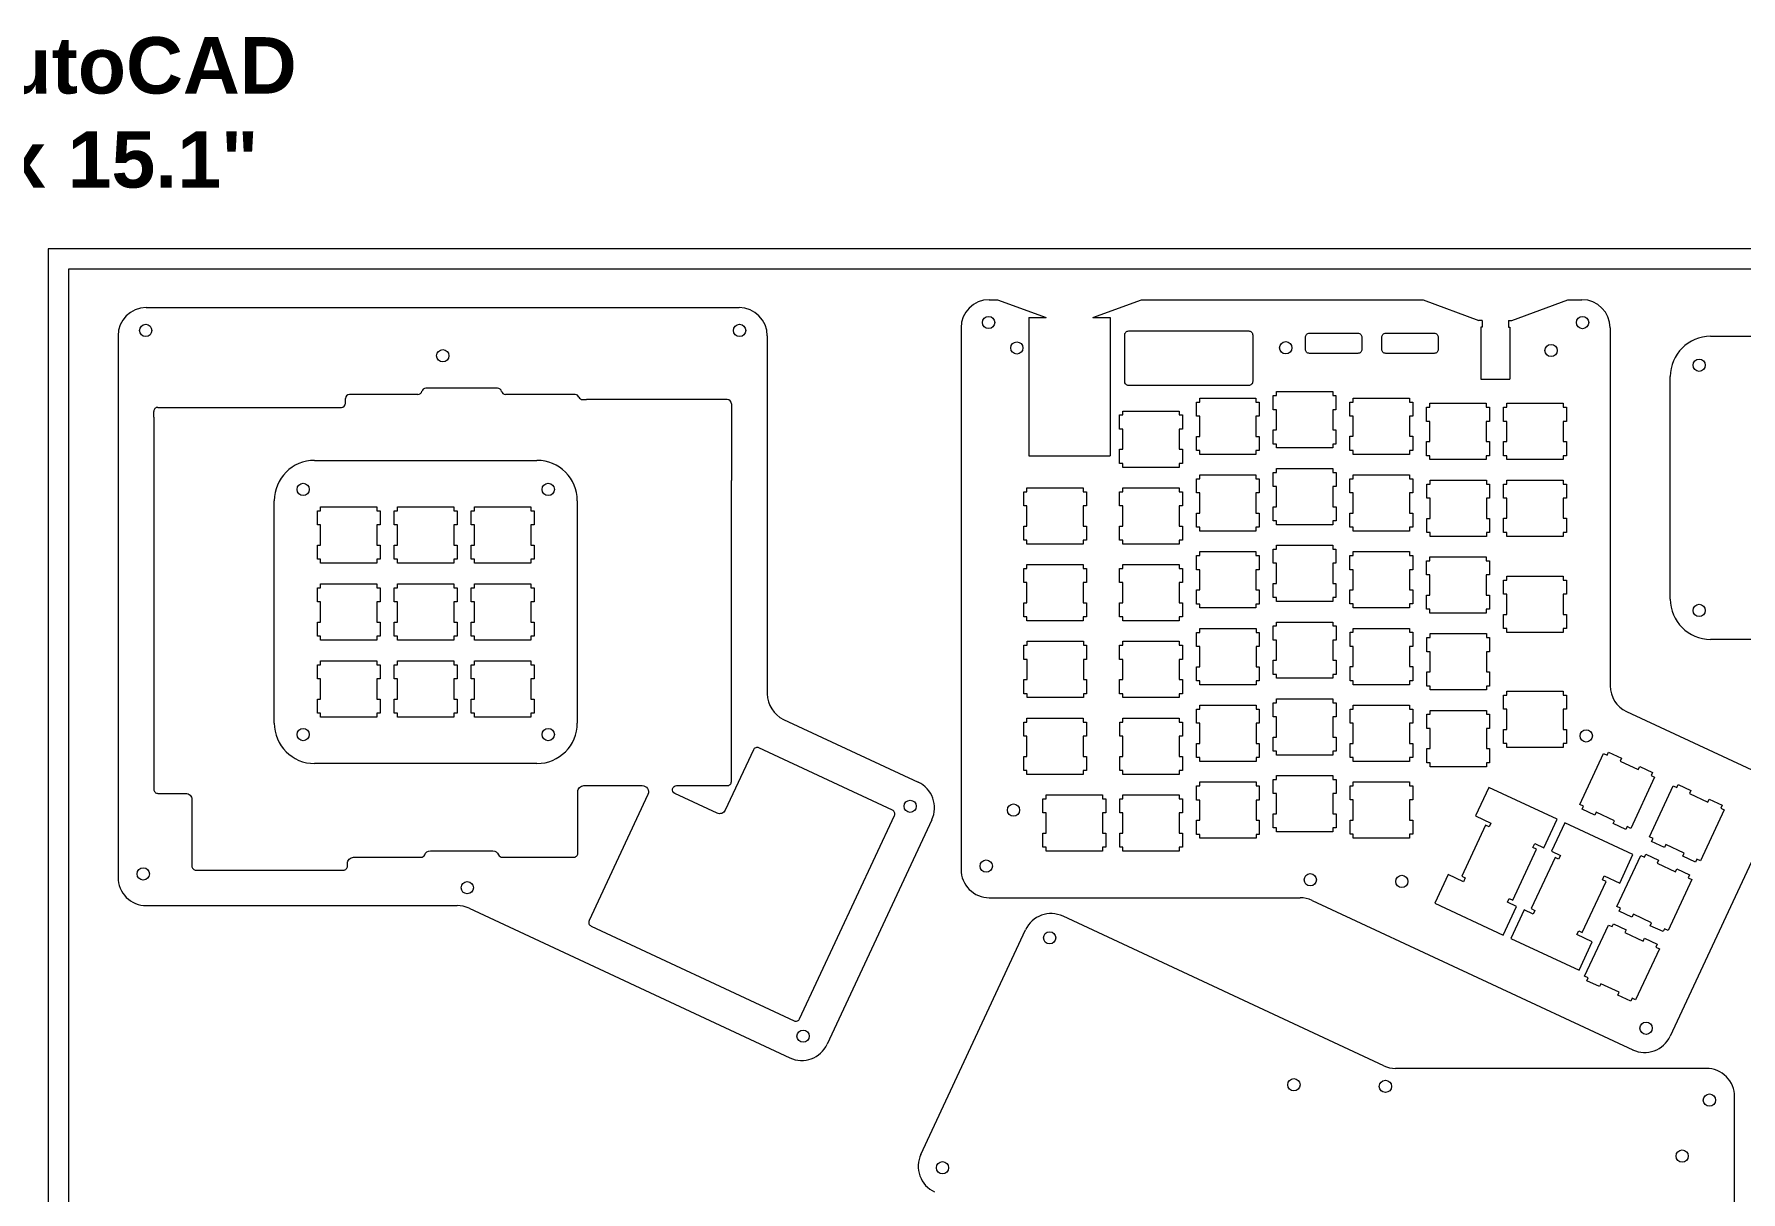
# Model space of a CAD drawing. Header units: millimetres. Extents: x -285 to 1112, y -5 to 442.
# Drawn here: x -8.5 to 415, y 155.1 to 442.3 of the extents above; entities that cross this region are included whole.
import ezdxf

# ---------------------------------------------------------------- set-up
doc = ezdxf.new("R2010")
doc.units = ezdxf.units.MM
doc.header["$MEASUREMENT"] = 0
doc.layers.get('0').update_dxf_attribs({"lineweight": 0, "true_color": 0xf6921e})
doc.layers.add('Cutting lines', color=5, linetype='Continuous', lineweight=0)
doc.layers.add('Examples - DELETE before uploading', color=7, linetype='Continuous', lineweight=0, true_color=0xf6921e)
doc.styles.get("Standard").update_dxf_attribs({"font": 'arial.ttf'})

msp = doc.modelspace()

# ---------------------------------------------------------------- linework, layer by layer
at = {"lineweight": 0}
for points in [[(-5, -5), (795, -5), (795, 389), (-5, 389)], [(0, 0), (790, 0), (790, 384), (0, 384)]]:
    msp.add_lwpolyline(points, close=True, dxfattribs=at)
at = {"layer": 'Cutting lines', "lineweight": 0}
for p, q in [((19.3, 374.44), (21.36, 374.44)), ((21.36, 374.44), (57.06, 374.44)), ((57.06, 374.44), (126.94, 374.44)), ((126.94, 374.44), (162.85, 374.44)), ((162.85, 374.44), (166.39, 374.44)), ((228.47, 376.4), (230.52, 376.4)), ((230.52, 376.4), (242.57, 371.97)), ((254.19, 371.97), (266.23, 376.4)), ((266.23, 376.4), (336.1, 376.4)), ((336.1, 376.4), (349.98, 371.29)), ((358.13, 371.29), (372.01, 376.4)), ((372.01, 376.4), (375.55, 376.4)), ((221.47, 369.4), (221.47, 235.07)), ((238.29, 371.97), (238.29, 337.67)), ((238.29, 371.97), (242.57, 371.97)), ((254.19, 371.97), (258.47, 371.97)), ((258.47, 371.97), (258.47, 337.67)), ((350.78, 371.29), (349.98, 371.29)), ((350.78, 369.59), (350.48, 369.59)), ((350.48, 369.59), (350.48, 356.69)), ((350.78, 371.29), (350.78, 369.59)), ((357.33, 371.29), (357.33, 369.59)), ((357.33, 371.29), (358.13, 371.29)), ((357.33, 369.59), (357.63, 369.59)), ((357.63, 369.59), (357.63, 356.69)), ((382.55, 369.4), (382.55, 280.62)), ((12.3, 367.44), (12.3, 233.11)), ((173.39, 367.44), (173.39, 278.65)), ((407.45, 367.34), (462.63, 367.34)), ((350.48, 356.69), (357.63, 356.69)), ((397.45, 302.16), (397.45, 357.34)), ((68.73, 350.71), (68.73, 351.89)), ((82.72, 352.89), (69.73, 352.89)), ((86.71, 352.89), (82.72, 352.89)), ((105.47, 354.47), (88.67, 354.47)), ((106.49, 354.47), (105.47, 354.47)), ((125.03, 352.89), (108.45, 352.89)), ((125.73, 352.89), (125.03, 352.89)), ((125.47, 352.89), (125.47, 352.89)), ((127.59, 351.62), (128.51, 351.62)), ((163.47, 351.62), (128.51, 351.62)), ((163.47, 351.62), (163.48, 351.62)), ((21.17, 347.31), (21.17, 348.71)), ((21.17, 347.31), (21.19, 329.67)), ((22.17, 349.71), (29.12, 349.71)), ((29.12, 349.71), (49.3, 349.71)), ((49.3, 349.71), (67.73, 349.71)), ((164.48, 350.62), (164.48, 349.77)), ((164.48, 349.77), (164.49, 331.56)), ((61.06, 336.54), (116.24, 336.54)), ((238.29, 337.67), (258.47, 337.67)), ((51.06, 271.36), (51.06, 326.54)), ((126.24, 326.54), (126.24, 271.36)), ((462.63, 292.16), (407.45, 292.16)), ((177.43, 272.31), (210.84, 256.73)), ((386.6, 274.27), (420.01, 258.69)), ((116.24, 261.36), (61.06, 261.36)), ((214.23, 247.43), (188.27, 191.75)), ((423.39, 249.39), (397.43, 193.71)), ((19.3, 226.11), (96.44, 226.11)), ((99.4, 225.46), (178.96, 188.36)), ((228.47, 228.07), (305.6, 228.07)), ((308.56, 227.42), (388.13, 190.32)), ((326.34, 186.38), (246.78, 223.48)), ((211.51, 164.41), (237.47, 220.09)), ((406.43, 185.73), (329.3, 185.73)), ((413.43, 44.4), (413.43, 178.73))]:
    msp.add_line(p, q, dxfattribs=at)
for points in [[(263.08, 368.65), (292.85, 368.65, -0.414214), (293.85, 367.65), (293.85, 356.13, -0.414214), (292.85, 355.13), (263.08, 355.13, -0.414214), (262.08, 356.13), (262.08, 367.65, -0.414214)], [(307.93, 368.09), (319.93, 368.09, -0.414214), (320.93, 367.09), (320.93, 364.09, -0.414214), (319.93, 363.09), (307.93, 363.09, -0.414214), (306.93, 364.09), (306.93, 367.09, -0.414214)], [(326.87, 368.09), (338.87, 368.09, -0.414214), (339.87, 367.09), (339.87, 364.09, -0.414214), (338.87, 363.09), (326.87, 363.09, -0.414214), (325.87, 364.09), (325.87, 367.09, -0.414214)]]:
    msp.add_lwpolyline(points, format="xyb", close=True, dxfattribs=at)
at = {"layer": 'Cutting lines'}
for points in [[(294.66, 352), (294.66, 351.02), (295.47, 351.02), (295.47, 347.52), (294.66, 347.52), (294.66, 342.51), (295.47, 342.51), (295.47, 339.01), (294.66, 339.01), (294.66, 338.03), (280.69, 338.03), (280.69, 339.01), (279.88, 339.01), (279.88, 342.51), (280.69, 342.51), (280.69, 347.52), (279.88, 347.52), (279.88, 351.02), (280.69, 351.02), (280.69, 352)], [(313.7, 353.6), (313.7, 352.62), (314.51, 352.62), (314.51, 349.12), (313.7, 349.12), (313.7, 344.11), (314.51, 344.11), (314.51, 340.61), (313.7, 340.61), (313.7, 339.63), (299.73, 339.63), (299.73, 340.61), (298.92, 340.61), (298.92, 344.11), (299.73, 344.11), (299.73, 349.12), (298.92, 349.12), (298.92, 352.62), (299.73, 352.62), (299.73, 353.6)], [(332.74, 352.01), (332.74, 351.03), (333.55, 351.03), (333.55, 347.53), (332.74, 347.53), (332.74, 342.52), (333.55, 342.52), (333.55, 339.02), (332.74, 339.02), (332.74, 338.04), (318.77, 338.04), (318.77, 339.02), (317.96, 339.02), (317.96, 342.52), (318.77, 342.52), (318.77, 347.53), (317.96, 347.53), (317.96, 351.03), (318.77, 351.03), (318.77, 352.01)], [(275.61, 348.79), (275.61, 347.81), (276.42, 347.81), (276.42, 344.31), (275.61, 344.31), (275.61, 339.3), (276.42, 339.3), (276.42, 335.8), (275.61, 335.8), (275.61, 334.82), (261.64, 334.82), (261.64, 335.8), (260.83, 335.8), (260.83, 339.3), (261.64, 339.3), (261.64, 344.31), (260.83, 344.31), (260.83, 347.81), (261.64, 347.81), (261.64, 348.79)], [(351.78, 350.71), (351.78, 349.73), (352.59, 349.73), (352.59, 346.23), (351.78, 346.23), (351.78, 341.22), (352.59, 341.22), (352.59, 337.72), (351.78, 337.72), (351.78, 336.74), (337.81, 336.74), (337.81, 337.72), (337, 337.72), (337, 341.22), (337.81, 341.22), (337.81, 346.23), (337, 346.23), (337, 349.73), (337.81, 349.73), (337.81, 350.71)], [(370.87, 350.71), (370.87, 349.73), (371.68, 349.73), (371.68, 346.23), (370.87, 346.23), (370.87, 341.22), (371.68, 341.22), (371.68, 337.72), (370.87, 337.72), (370.87, 336.74), (356.9, 336.74), (356.9, 337.72), (356.09, 337.72), (356.09, 341.22), (356.9, 341.22), (356.9, 346.23), (356.09, 346.23), (356.09, 349.73), (356.9, 349.73), (356.9, 350.71)], [(294.66, 332.95), (294.66, 331.97), (295.47, 331.97), (295.47, 328.47), (294.66, 328.47), (294.66, 323.46), (295.47, 323.46), (295.47, 319.96), (294.66, 319.96), (294.66, 318.98), (280.69, 318.98), (280.69, 319.96), (279.88, 319.96), (279.88, 323.46), (280.69, 323.46), (280.69, 328.47), (279.88, 328.47), (279.88, 331.97), (280.69, 331.97), (280.69, 332.95)], [(313.7, 334.55), (313.7, 333.57), (314.52, 333.57), (314.52, 330.07), (313.7, 330.07), (313.7, 325.06), (314.52, 325.06), (314.52, 321.56), (313.7, 321.56), (313.7, 320.58), (299.73, 320.58), (299.73, 321.56), (298.92, 321.56), (298.92, 325.06), (299.73, 325.06), (299.73, 330.07), (298.92, 330.07), (298.92, 333.57), (299.73, 333.57), (299.73, 334.55)], [(332.75, 332.96), (332.75, 331.98), (333.56, 331.98), (333.56, 328.48), (332.75, 328.48), (332.75, 323.47), (333.56, 323.47), (333.56, 319.97), (332.75, 319.97), (332.75, 318.99), (318.78, 318.99), (318.78, 319.97), (317.96, 319.97), (317.96, 323.47), (318.78, 323.47), (318.78, 328.48), (317.96, 328.48), (317.96, 331.98), (318.78, 331.98), (318.78, 332.96)], [(351.82, 331.66), (351.82, 330.68), (352.63, 330.68), (352.63, 327.18), (351.82, 327.18), (351.82, 322.17), (352.63, 322.17), (352.63, 318.67), (351.82, 318.67), (351.82, 317.69), (337.85, 317.69), (337.85, 318.67), (337.04, 318.67), (337.04, 322.17), (337.85, 322.17), (337.85, 327.18), (337.04, 327.18), (337.04, 330.68), (337.85, 330.68), (337.85, 331.66)], [(370.87, 331.67), (370.87, 330.69), (371.68, 330.69), (371.68, 327.19), (370.87, 327.19), (370.87, 322.18), (371.68, 322.18), (371.68, 318.68), (370.87, 318.68), (370.87, 317.7), (356.9, 317.7), (356.9, 318.68), (356.09, 318.68), (356.09, 322.18), (356.9, 322.18), (356.9, 327.19), (356.09, 327.19), (356.09, 330.69), (356.9, 330.69), (356.9, 331.67)], [(251.8, 329.76), (251.8, 328.78), (252.62, 328.78), (252.62, 325.28), (251.8, 325.28), (251.8, 320.27), (252.62, 320.27), (252.62, 316.77), (251.8, 316.77), (251.8, 315.79), (237.83, 315.79), (237.83, 316.77), (237.02, 316.77), (237.02, 320.27), (237.83, 320.27), (237.83, 325.28), (237.02, 325.28), (237.02, 328.78), (237.83, 328.78), (237.83, 329.76)], [(275.61, 329.76), (275.61, 328.78), (276.42, 328.78), (276.42, 325.28), (275.61, 325.28), (275.61, 320.27), (276.42, 320.27), (276.42, 316.77), (275.61, 316.77), (275.61, 315.79), (261.64, 315.79), (261.64, 316.77), (260.83, 316.77), (260.83, 320.27), (261.64, 320.27), (261.64, 325.28), (260.83, 325.28), (260.83, 328.78), (261.64, 328.78), (261.64, 329.76)], [(76.55, 325.03), (76.55, 324.05), (77.36, 324.05), (77.36, 320.55), (76.55, 320.55), (76.55, 315.54), (77.36, 315.54), (77.36, 312.04), (76.55, 312.04), (76.55, 311.06), (62.58, 311.06), (62.58, 312.04), (61.76, 312.04), (61.76, 315.54), (62.58, 315.54), (62.58, 320.55), (61.76, 320.55), (61.76, 324.05), (62.58, 324.05), (62.58, 325.03)], [(95.64, 325.03), (95.64, 324.05), (96.45, 324.05), (96.45, 320.55), (95.64, 320.55), (95.64, 315.54), (96.45, 315.54), (96.45, 312.04), (95.64, 312.04), (95.64, 311.06), (81.67, 311.06), (81.67, 312.04), (80.85, 312.04), (80.85, 315.54), (81.67, 315.54), (81.67, 320.55), (80.85, 320.55), (80.85, 324.05), (81.67, 324.05), (81.67, 325.03)], [(114.73, 325.03), (114.73, 324.05), (115.54, 324.05), (115.54, 320.55), (114.73, 320.55), (114.73, 315.54), (115.54, 315.54), (115.54, 312.04), (114.73, 312.04), (114.73, 311.06), (100.76, 311.06), (100.76, 312.04), (99.94, 312.04), (99.94, 315.54), (100.76, 315.54), (100.76, 320.55), (99.94, 320.55), (99.94, 324.05), (100.76, 324.05), (100.76, 325.03)], [(294.66, 313.91), (294.66, 312.92), (295.47, 312.92), (295.47, 309.42), (294.66, 309.42), (294.66, 304.42), (295.47, 304.42), (295.47, 300.92), (294.66, 300.92), (294.66, 299.94), (280.69, 299.94), (280.69, 300.92), (279.87, 300.92), (279.87, 304.42), (280.69, 304.42), (280.69, 309.42), (279.87, 309.42), (279.87, 312.92), (280.69, 312.92), (280.69, 313.91)], [(313.7, 315.51), (313.7, 314.53), (314.51, 314.53), (314.51, 311.03), (313.7, 311.03), (313.7, 306.02), (314.51, 306.02), (314.51, 302.52), (313.7, 302.52), (313.7, 301.54), (299.73, 301.54), (299.73, 302.52), (298.92, 302.52), (298.92, 306.02), (299.73, 306.02), (299.73, 311.03), (298.92, 311.03), (298.92, 314.53), (299.73, 314.53), (299.73, 315.51)], [(332.75, 313.92), (332.75, 312.94), (333.56, 312.94), (333.56, 309.44), (332.75, 309.44), (332.75, 304.43), (333.56, 304.43), (333.56, 300.93), (332.75, 300.93), (332.75, 299.95), (318.78, 299.95), (318.78, 300.93), (317.96, 300.93), (317.96, 304.43), (318.78, 304.43), (318.78, 309.44), (317.96, 309.44), (317.96, 312.94), (318.78, 312.94), (318.78, 313.92)], [(251.81, 310.71), (251.81, 309.73), (252.62, 309.73), (252.62, 306.23), (251.81, 306.23), (251.81, 301.22), (252.62, 301.22), (252.62, 297.72), (251.81, 297.72), (251.81, 296.74), (237.84, 296.74), (237.84, 297.72), (237.02, 297.72), (237.02, 301.22), (237.84, 301.22), (237.84, 306.23), (237.02, 306.23), (237.02, 309.73), (237.84, 309.73), (237.84, 310.71)], [(275.61, 310.7), (275.61, 309.72), (276.42, 309.72), (276.42, 306.22), (275.61, 306.22), (275.61, 301.22), (276.42, 301.22), (276.42, 297.72), (275.61, 297.72), (275.61, 296.73), (261.64, 296.73), (261.64, 297.72), (260.82, 297.72), (260.82, 301.22), (261.64, 301.22), (261.64, 306.22), (260.82, 306.22), (260.82, 309.72), (261.64, 309.72), (261.64, 310.7)], [(351.78, 312.61), (351.78, 311.63), (352.59, 311.63), (352.59, 308.13), (351.78, 308.13), (351.78, 303.12), (352.59, 303.12), (352.59, 299.62), (351.78, 299.62), (351.78, 298.64), (337.81, 298.64), (337.81, 299.62), (337, 299.62), (337, 303.12), (337.81, 303.12), (337.81, 308.13), (337, 308.13), (337, 311.63), (337.81, 311.63), (337.81, 312.61)], [(76.55, 305.94), (76.55, 304.96), (77.36, 304.96), (77.36, 301.46), (76.55, 301.46), (76.55, 296.45), (77.36, 296.45), (77.36, 292.95), (76.55, 292.95), (76.55, 291.97), (62.58, 291.97), (62.58, 292.95), (61.76, 292.95), (61.76, 296.45), (62.58, 296.45), (62.58, 301.46), (61.76, 301.46), (61.76, 304.96), (62.58, 304.96), (62.58, 305.94)], [(95.64, 305.94), (95.64, 304.96), (96.45, 304.96), (96.45, 301.46), (95.64, 301.46), (95.64, 296.45), (96.45, 296.45), (96.45, 292.95), (95.64, 292.95), (95.64, 291.97), (81.67, 291.97), (81.67, 292.95), (80.85, 292.95), (80.85, 296.45), (81.67, 296.45), (81.67, 301.46), (80.85, 301.46), (80.85, 304.96), (81.67, 304.96), (81.67, 305.94)], [(114.73, 305.94), (114.73, 304.96), (115.54, 304.96), (115.54, 301.46), (114.73, 301.46), (114.73, 296.45), (115.54, 296.45), (115.54, 292.95), (114.73, 292.95), (114.73, 291.97), (100.76, 291.97), (100.76, 292.95), (99.94, 292.95), (99.94, 296.45), (100.76, 296.45), (100.76, 301.46), (99.94, 301.46), (99.94, 304.96), (100.76, 304.96), (100.76, 305.94)], [(370.87, 307.85), (370.87, 306.87), (371.68, 306.87), (371.68, 303.37), (370.87, 303.37), (370.87, 298.36), (371.68, 298.36), (371.68, 294.86), (370.87, 294.86), (370.87, 293.88), (356.9, 293.88), (356.9, 294.86), (356.09, 294.86), (356.09, 298.36), (356.9, 298.36), (356.9, 303.37), (356.09, 303.37), (356.09, 306.87), (356.9, 306.87), (356.9, 307.85)], [(313.72, 296.46), (313.72, 295.48), (314.53, 295.48), (314.53, 291.98), (313.72, 291.98), (313.72, 286.97), (314.53, 286.97), (314.53, 283.47), (313.72, 283.47), (313.72, 282.49), (299.75, 282.49), (299.75, 283.47), (298.94, 283.47), (298.94, 286.97), (299.75, 286.97), (299.75, 291.98), (298.94, 291.98), (298.94, 295.48), (299.75, 295.48), (299.75, 296.46)], [(294.67, 294.86), (294.67, 293.88), (295.48, 293.88), (295.48, 290.38), (294.67, 290.38), (294.67, 285.37), (295.48, 285.37), (295.48, 281.87), (294.67, 281.87), (294.67, 280.89), (280.7, 280.89), (280.7, 281.87), (279.89, 281.87), (279.89, 285.37), (280.7, 285.37), (280.7, 290.38), (279.89, 290.38), (279.89, 293.88), (280.7, 293.88), (280.7, 294.86)], [(332.77, 294.88), (332.77, 293.9), (333.58, 293.9), (333.58, 290.4), (332.77, 290.4), (332.77, 285.39), (333.58, 285.39), (333.58, 281.89), (332.77, 281.89), (332.77, 280.91), (318.8, 280.91), (318.8, 281.89), (317.99, 281.89), (317.99, 285.39), (318.8, 285.39), (318.8, 290.4), (317.99, 290.4), (317.99, 293.9), (318.8, 293.9), (318.8, 294.88)], [(351.82, 293.57), (351.82, 292.59), (352.63, 292.59), (352.63, 289.09), (351.82, 289.09), (351.82, 284.08), (352.63, 284.08), (352.63, 280.58), (351.82, 280.58), (351.82, 279.6), (337.85, 279.6), (337.85, 280.58), (337.04, 280.58), (337.04, 284.08), (337.85, 284.08), (337.85, 289.09), (337.04, 289.09), (337.04, 292.59), (337.85, 292.59), (337.85, 293.57)], [(251.82, 291.67), (251.82, 290.69), (252.63, 290.69), (252.63, 287.19), (251.82, 287.19), (251.82, 282.18), (252.63, 282.18), (252.63, 278.68), (251.82, 278.68), (251.82, 277.7), (237.85, 277.7), (237.85, 278.68), (237.03, 278.68), (237.03, 282.18), (237.85, 282.18), (237.85, 287.19), (237.03, 287.19), (237.03, 290.69), (237.85, 290.69), (237.85, 291.67)], [(275.61, 291.67), (275.61, 290.69), (276.43, 290.69), (276.43, 287.19), (275.61, 287.19), (275.61, 282.18), (276.43, 282.18), (276.43, 278.68), (275.61, 278.68), (275.61, 277.7), (261.64, 277.7), (261.64, 278.68), (260.83, 278.68), (260.83, 282.18), (261.64, 282.18), (261.64, 287.19), (260.83, 287.19), (260.83, 290.69), (261.64, 290.69), (261.64, 291.67)], [(76.55, 286.85), (76.55, 285.87), (77.36, 285.87), (77.36, 282.37), (76.55, 282.37), (76.55, 277.36), (77.36, 277.36), (77.36, 273.86), (76.55, 273.86), (76.55, 272.88), (62.58, 272.88), (62.58, 273.86), (61.76, 273.86), (61.76, 277.36), (62.58, 277.36), (62.58, 282.37), (61.76, 282.37), (61.76, 285.87), (62.58, 285.87), (62.58, 286.85)], [(95.64, 286.85), (95.64, 285.87), (96.45, 285.87), (96.45, 282.37), (95.64, 282.37), (95.64, 277.36), (96.45, 277.36), (96.45, 273.86), (95.64, 273.86), (95.64, 272.88), (81.67, 272.88), (81.67, 273.86), (80.85, 273.86), (80.85, 277.36), (81.67, 277.36), (81.67, 282.37), (80.85, 282.37), (80.85, 285.87), (81.67, 285.87), (81.67, 286.85)], [(114.73, 286.85), (114.73, 285.87), (115.54, 285.87), (115.54, 282.37), (114.73, 282.37), (114.73, 277.36), (115.54, 277.36), (115.54, 273.86), (114.73, 273.86), (114.73, 272.88), (100.76, 272.88), (100.76, 273.86), (99.94, 273.86), (99.94, 277.36), (100.76, 277.36), (100.76, 282.37), (99.94, 282.37), (99.94, 285.87), (100.76, 285.87), (100.76, 286.85)], [(294.67, 275.81), (294.67, 274.83), (295.48, 274.83), (295.48, 271.33), (294.67, 271.33), (294.67, 266.32), (295.48, 266.32), (295.48, 262.82), (294.67, 262.82), (294.67, 261.84), (280.7, 261.84), (280.7, 262.82), (279.89, 262.82), (279.89, 266.32), (280.7, 266.32), (280.7, 271.33), (279.89, 271.33), (279.89, 274.83), (280.7, 274.83), (280.7, 275.81)], [(313.72, 277.42), (313.72, 276.44), (314.53, 276.44), (314.53, 272.94), (313.72, 272.94), (313.72, 267.93), (314.53, 267.93), (314.53, 264.43), (313.72, 264.43), (313.72, 263.45), (299.75, 263.45), (299.75, 264.43), (298.94, 264.43), (298.94, 267.93), (299.75, 267.93), (299.75, 272.94), (298.94, 272.94), (298.94, 276.44), (299.75, 276.44), (299.75, 277.42)], [(332.77, 275.84), (332.77, 274.86), (333.58, 274.86), (333.58, 271.36), (332.77, 271.36), (332.77, 266.35), (333.58, 266.35), (333.58, 262.85), (332.77, 262.85), (332.77, 261.87), (318.8, 261.87), (318.8, 262.85), (317.99, 262.85), (317.99, 266.35), (318.8, 266.35), (318.8, 271.36), (317.99, 271.36), (317.99, 274.86), (318.8, 274.86), (318.8, 275.84)], [(370.87, 279.3), (370.87, 278.32), (371.68, 278.32), (371.68, 274.82), (370.87, 274.82), (370.87, 269.81), (371.68, 269.81), (371.68, 266.31), (370.87, 266.31), (370.87, 265.33), (356.9, 265.33), (356.9, 266.31), (356.09, 266.31), (356.09, 269.81), (356.9, 269.81), (356.9, 274.82), (356.09, 274.82), (356.09, 278.32), (356.9, 278.32), (356.9, 279.3)], [(251.81, 272.63), (251.81, 271.65), (252.62, 271.65), (252.62, 268.15), (251.81, 268.15), (251.81, 263.14), (252.62, 263.14), (252.62, 259.64), (251.81, 259.64), (251.81, 258.66), (237.84, 258.66), (237.84, 259.64), (237.03, 259.64), (237.03, 263.14), (237.84, 263.14), (237.84, 268.15), (237.03, 268.15), (237.03, 271.65), (237.84, 271.65), (237.84, 272.63)], [(275.62, 272.63), (275.62, 271.65), (276.43, 271.65), (276.43, 268.15), (275.62, 268.15), (275.62, 263.14), (276.43, 263.14), (276.43, 259.64), (275.62, 259.64), (275.62, 258.66), (261.65, 258.66), (261.65, 259.64), (260.84, 259.64), (260.84, 263.14), (261.65, 263.14), (261.65, 268.15), (260.84, 268.15), (260.84, 271.65), (261.65, 271.65), (261.65, 272.63)], [(351.82, 274.54), (351.82, 273.56), (352.63, 273.56), (352.63, 270.06), (351.82, 270.06), (351.82, 265.05), (352.63, 265.05), (352.63, 261.55), (351.82, 261.55), (351.82, 260.57), (337.85, 260.57), (337.85, 261.55), (337.04, 261.55), (337.04, 265.05), (337.85, 265.05), (337.85, 270.06), (337.04, 270.06), (337.04, 273.56), (337.85, 273.56), (337.85, 274.54)], [(380.92, 263.85), (381.81, 263.43), (382.15, 264.17), (385.33, 262.69), (384.98, 261.96), (389.52, 259.84), (389.87, 260.58), (393.04, 259.1), (392.7, 258.36), (393.58, 257.95), (387.68, 245.28), (386.79, 245.7), (386.45, 244.96), (383.27, 246.44), (383.62, 247.18), (379.08, 249.29), (378.74, 248.56), (375.56, 250.04), (375.91, 250.77), (375.02, 251.19)], [(313.72, 258.38), (313.72, 257.4), (314.53, 257.4), (314.53, 253.9), (313.72, 253.9), (313.72, 248.89), (314.53, 248.89), (314.53, 245.39), (313.72, 245.39), (313.72, 244.41), (299.75, 244.41), (299.75, 245.39), (298.94, 245.39), (298.94, 248.89), (299.75, 248.89), (299.75, 253.9), (298.94, 253.9), (298.94, 257.4), (299.75, 257.4), (299.75, 258.38)], [(294.67, 256.78), (294.67, 255.8), (295.48, 255.8), (295.48, 252.3), (294.67, 252.3), (294.67, 247.29), (295.48, 247.29), (295.48, 243.79), (294.67, 243.79), (294.67, 242.81), (280.7, 242.81), (280.7, 243.79), (279.89, 243.79), (279.89, 247.29), (280.7, 247.29), (280.7, 252.3), (279.89, 252.3), (279.89, 255.8), (280.7, 255.8), (280.7, 256.78)], [(332.77, 256.8), (332.77, 255.82), (333.58, 255.82), (333.58, 252.32), (332.77, 252.32), (332.77, 247.31), (333.58, 247.31), (333.58, 243.81), (332.77, 243.81), (332.77, 242.83), (318.8, 242.83), (318.8, 243.81), (317.99, 243.81), (317.99, 247.31), (318.8, 247.31), (318.8, 252.32), (317.99, 252.32), (317.99, 255.82), (318.8, 255.82), (318.8, 256.8)], [(398.18, 255.8), (399.07, 255.38), (399.41, 256.12), (402.59, 254.64), (402.24, 253.91), (406.78, 251.79), (407.13, 252.53), (410.3, 251.05), (409.96, 250.31), (410.84, 249.9), (404.94, 237.23), (404.05, 237.65), (403.71, 236.91), (400.53, 238.39), (400.88, 239.13), (396.34, 241.24), (396, 240.51), (392.82, 241.99), (393.17, 242.72), (392.28, 243.14)], [(256.57, 253.58), (256.57, 252.6), (257.38, 252.6), (257.38, 249.1), (256.57, 249.1), (256.57, 244.09), (257.38, 244.09), (257.38, 240.59), (256.57, 240.59), (256.57, 239.61), (242.6, 239.61), (242.6, 240.59), (241.79, 240.59), (241.79, 244.09), (242.6, 244.09), (242.6, 249.1), (241.79, 249.1), (241.79, 252.6), (242.6, 252.6), (242.6, 253.58)], [(275.62, 253.58), (275.62, 252.6), (276.43, 252.6), (276.43, 249.1), (275.62, 249.1), (275.62, 244.09), (276.43, 244.09), (276.43, 240.59), (275.62, 240.59), (275.62, 239.61), (261.65, 239.61), (261.65, 240.59), (260.84, 240.59), (260.84, 244.09), (261.65, 244.09), (261.65, 249.1), (260.84, 249.1), (260.84, 252.6), (261.65, 252.6), (261.65, 253.58)], [(390.13, 238.53), (391.02, 238.12), (391.36, 238.85), (394.54, 237.38), (394.19, 236.64), (398.73, 234.52), (399.08, 235.26), (402.25, 233.78), (401.9, 233.04), (402.79, 232.63), (396.89, 219.97), (396, 220.38), (395.66, 219.65), (392.48, 221.13), (392.83, 221.86), (388.29, 223.98), (387.94, 223.24), (384.77, 224.72), (385.12, 225.46), (384.23, 225.87)], [(382.11, 221.3), (383, 220.89), (383.34, 221.62), (386.51, 220.14), (386.17, 219.41), (390.71, 217.29), (391.05, 218.03), (394.22, 216.55), (393.88, 215.81), (394.77, 215.4), (388.86, 202.74), (387.97, 203.15), (387.63, 202.42), (384.46, 203.89), (384.8, 204.63), (380.26, 206.75), (379.92, 206.01), (376.75, 207.49), (377.09, 208.23), (376.2, 208.64)]]:
    msp.add_lwpolyline(points, close=True, dxfattribs=at)
msp.add_lwpolyline([(21.19, 329.67), (21.19, 254.96, 0.414214), (22.19, 253.96), (29.11, 253.96, -0.414214), (30.63, 252.44), (30.63, 235.93, 0.414214), (31.65, 234.91), (68.22, 234.91, 0.414214), (69.24, 235.93), (69.24, 236.56, -0.414214), (70.76, 238.09), (87.46, 238.09, 0.305615), (88.4, 238.72, -0.305615), (89.81, 239.68), (105.31, 239.68, -0.305615), (106.72, 238.72, 0.305615), (107.66, 238.09), (125.37, 238.09, 0.414214), (126.39, 239.1), (126.39, 254.34, -0.414214), (127.91, 255.87), (142.39, 255.87, -0.548619), (143.78, 253.7), (129.18, 222.39, 0.414214), (129.67, 221.04), (180.08, 197.53, 0.414214), (181.43, 198.02), (204.94, 248.44, 0.414214), (204.45, 249.79), (171.3, 265.24, 0.414214), (169.95, 264.75), (162.97, 249.79, -0.414214), (160.95, 249.05), (150.48, 253.93, -0.802585), (150.91, 255.87), (163.47, 255.87, 0.414214), (164.49, 256.88), (164.49, 331.56)], format="xyb", dxfattribs=at)
at = {"layer": 'Cutting lines', "lineweight": 0}
for points in [[(352.41, 255.43), (349.11, 248.36), (352.94, 246.58), (352.49, 245.63), (351.6, 246.04), (345.71, 233.38), (346.59, 232.97), (346.14, 232.01), (342.32, 233.79), (339.02, 226.72), (355.97, 218.82), (359.27, 225.89), (357.03, 226.93), (357.47, 227.89), (358.36, 227.48), (364.26, 240.14), (363.38, 240.55), (363.82, 241.5), (366.06, 240.46), (369.36, 247.53), (352.41, 255.43)], [(361.17, 225.04), (357.87, 217.97), (374.82, 210.06), (378.11, 217.13), (374.29, 218.91), (374.74, 219.87), (375.63, 219.45), (381.53, 232.12), (380.64, 232.53), (381.09, 233.48), (384.91, 231.71), (388.2, 238.77), (371.26, 246.68), (367.96, 239.61), (370.2, 238.56), (369.76, 237.6), (368.87, 238.02), (362.97, 225.36), (363.85, 224.94), (363.41, 223.99), (361.17, 225.04)]]:
    msp.add_lwpolyline(points, dxfattribs=at)
for centre in [(19.16, 368.79), (166.54, 368.78), (228.32, 370.75), (375.7, 370.74), (235.31, 364.43), (302.03, 364.49), (367.87, 363.81), (92.87, 362.52), (404.63, 360.16), (58.24, 329.36), (119.06, 329.36), (404.63, 299.33), (58.24, 268.54), (119.06, 268.54), (376.61, 268.21), (208.86, 250.74), (234.5, 249.82), (227.73, 235.93), (18.57, 233.96), (308.14, 232.52), (330.84, 232.11), (98.97, 230.56), (243.46, 218.11), (182.28, 193.73), (391.44, 195.69), (304.06, 181.69), (326.76, 181.28), (407.17, 177.88), (400.4, 163.99), (216.88, 161.1)]:
    msp.add_circle(centre, 1.52, dxfattribs=at)
for centre, radius, start, end in [((19.3, 367.44), 7, 90, 180), ((166.39, 367.44), 7, 0, 90), ((228.47, 369.4), 7, 90, 180), ((375.55, 369.4), 7, 0, 90), ((407.45, 357.34), 10, 90, 180), ((69.73, 351.89), 1, 90, 180), ((86.71, 353.89), 1, 270, 348.0973), ((88.67, 353.47), 1, 90, 168.0973), ((106.49, 353.47), 1, 11.9027, 90), ((108.45, 353.89), 1, 191.9027, 270), ((125.73, 351.89), 1, 21.4076, 90), ((127.59, 352.62), 1, 201.4076, 270), ((163.48, 350.62), 1, 0.0003, 90), ((22.17, 348.71), 1, 90, 180.0005), ((67.73, 350.71), 1, 270, 360), ((61.06, 326.54), 10, 90, 180), ((116.24, 326.54), 10, 360, 90), ((407.45, 302.16), 10, 180, 270), ((389.55, 280.62), 7, 180, 245.0019), ((180.39, 278.65), 7, 180, 245.0019), ((61.06, 271.36), 10, 180, 270), ((116.24, 271.36), 10, 270, 360), ((207.89, 250.39), 7, 335.0002, 65.0019), ((19.3, 233.11), 7, 180, 270.0001), ((228.47, 235.07), 7, 180, 270.0001), ((96.44, 219.11), 7, 65.0046, 90.0001), ((305.6, 221.07), 7, 65.0046, 90.0001), ((243.82, 217.13), 7, 65.0046, 155.0002), ((181.92, 194.71), 7, 245.0046, 335.0002), ((391.08, 196.67), 7, 245.0046, 335.0002), ((329.3, 192.73), 7, 245.0046, 270.0001), ((406.43, 178.73), 7, 0, 90.0001), ((217.85, 161.45), 7, 155.0002, 245.0019)]:
    msp.add_arc(centre, radius, start, end, dxfattribs=at)

# ---------------------------------------------------------------- texts
at = {"layer": 'Examples - DELETE before uploading', "lineweight": 0, "insert": (-283.42, 441.54), "char_height": 14, "width": 378.8212, "attachment_point": 1}
msp.add_mtext('{\\fArial|b1|i0|c0|p34;Product Design Template - AutoCAD\\PP3 - 791mm x 384mm / 31.1" x 15.1"}', dxfattribs=at)

doc.saveas('drawing.dxf')
